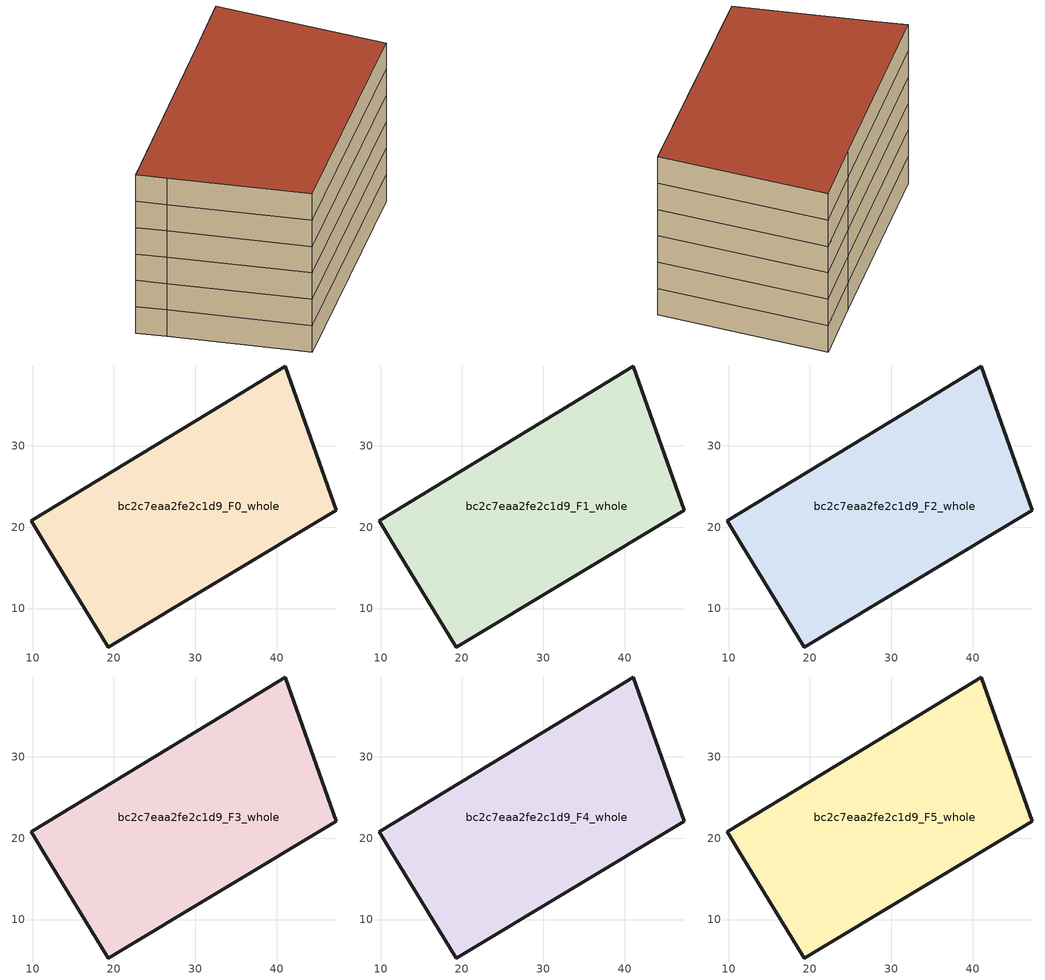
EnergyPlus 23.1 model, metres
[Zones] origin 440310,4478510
bc2c7eaa2fe2c1d9_F0_whole
 floor ground (EU_floor_Construction): 41.05,39.81 47.32,22.08 19.27,5.28 11.5,18.05 9.83,20.77 33.29,35.06 z0
 wall outside (EU_wall_Construction): 9.83,20.77 11.5,18.05 19.27,5.28 47.32,22.08 41.05,39.81 33.29,35.06 9.83,20.77 z0:3
bc2c7eaa2fe2c1d9_F1_whole
 floor to bc2c7eaa2fe2c1d9_F0_whole (EU_floor_Construction): 41.05,39.81 47.32,22.08 19.27,5.28 11.5,18.05 9.83,20.77 33.29,35.06 z3
 wall outside (EU_wall_Construction): 9.83,20.77 11.5,18.05 19.27,5.28 47.32,22.08 41.05,39.81 33.29,35.06 9.83,20.77 z3:6
bc2c7eaa2fe2c1d9_F2_whole
 floor to bc2c7eaa2fe2c1d9_F1_whole (EU_floor_Construction): 41.05,39.81 47.32,22.08 19.27,5.28 11.5,18.05 9.83,20.77 33.29,35.06 z6
 wall outside (EU_wall_Construction): 9.83,20.77 11.5,18.05 19.27,5.28 47.32,22.08 41.05,39.81 33.29,35.06 9.83,20.77 z6:9
bc2c7eaa2fe2c1d9_F3_whole
 floor to bc2c7eaa2fe2c1d9_F2_whole (EU_floor_Construction): 41.05,39.81 47.32,22.08 19.27,5.28 11.5,18.05 9.83,20.77 33.29,35.06 z9
 wall outside (EU_wall_Construction): 9.83,20.77 11.5,18.05 19.27,5.28 47.32,22.08 41.05,39.81 33.29,35.06 9.83,20.77 z9:12
bc2c7eaa2fe2c1d9_F4_whole
 floor to bc2c7eaa2fe2c1d9_F3_whole (EU_floor_Construction): 41.05,39.81 47.32,22.08 19.27,5.28 11.5,18.05 9.83,20.77 33.29,35.06 z12
 wall outside (EU_wall_Construction): 9.83,20.77 11.5,18.05 19.27,5.28 47.32,22.08 41.05,39.81 33.29,35.06 9.83,20.77 z12:15
bc2c7eaa2fe2c1d9_F5_whole
 floor to bc2c7eaa2fe2c1d9_F4_whole (EU_floor_Construction): 41.05,39.81 47.32,22.08 19.27,5.28 11.5,18.05 9.83,20.77 33.29,35.06 z15
 wall outside (EU_wall_Construction): 9.83,20.77 11.5,18.05 19.27,5.28 47.32,22.08 41.05,39.81 33.29,35.06 9.83,20.77 z15:18
 roof outside (EU_roof_Construction): 47.32,22.08 41.05,39.81 33.29,35.06 9.83,20.77 11.5,18.05 19.27,5.28 z18
[Building]
EU S2 Campaign: North Axis=0; Terrain=City; Solar Distribution=FullExterior
[Site:Location]
Madrid: Latitude=40.5; Longitude=-3.5; Time Zone=1; Elevation=609
[SizingPeriod:WeatherFileDays]
AnnualSizingPeriod: Begin Month=1; Begin Day of Month=1; End Month=12; End Day of Month=31; Day of Week for Start Day=Monday; Use Weather File Daylight Saving Period=No; Use Weather File Rain and Snow Indicators=No
[MATERIAL]
EU_InternalMass_Material: Roughness=MediumRough; Thickness=0.1; Conductivity=1; Density=1800; Specific Heat=900; Thermal Absorptance=0.9; Solar Absorptance=0.7; Visible Absorptance=0.7
[MATERIAL:NOMASS] Roughness=MediumRough; Thermal Absorptance=0.9; Solar Absorptance=0.7; Visible Absorptance=0.7
Name | Thermal Resistance
EU_wall_NoMass | 0.609216
EU_roof_NoMass | 0.513268
EU_floor_NoMass | 0.568163
[CONSTRUCTION]
EU_wall_Construction: EU_wall_NoMass
EU_roof_Construction: EU_roof_NoMass
EU_floor_Construction: EU_floor_NoMass
EU_InternalMass_Construction: EU_InternalMass_Material
[ZONE] Type=1; Multiplier=1; Ceiling Height=autocalculate; Volume=1897.66; Floor Area=autocalculate; Part of Total Floor Area=Yes
bc2c7eaa2fe2c1d9_F0_whole; bc2c7eaa2fe2c1d9_F1_whole; bc2c7eaa2fe2c1d9_F2_whole; bc2c7eaa2fe2c1d9_F3_whole; bc2c7eaa2fe2c1d9_F4_whole; bc2c7eaa2fe2c1d9_F5_whole
[INTERNALMASS] Construction=EU_InternalMass_Construction; Surface Area=632.553
Name | Zone or ZoneList
bc2c7eaa2fe2c1d9_F0_whole_EU_InternalMass | bc2c7eaa2fe2c1d9_F0_whole
bc2c7eaa2fe2c1d9_F1_whole_EU_InternalMass | bc2c7eaa2fe2c1d9_F1_whole
bc2c7eaa2fe2c1d9_F2_whole_EU_InternalMass | bc2c7eaa2fe2c1d9_F2_whole
bc2c7eaa2fe2c1d9_F3_whole_EU_InternalMass | bc2c7eaa2fe2c1d9_F3_whole
bc2c7eaa2fe2c1d9_F4_whole_EU_InternalMass | bc2c7eaa2fe2c1d9_F4_whole
bc2c7eaa2fe2c1d9_F5_whole_EU_InternalMass | bc2c7eaa2fe2c1d9_F5_whole
[OTHEREQUIPMENT] Fuel Type=Electricity; Design Level Calculation Method=Watts/Area; Power per Zone Floor Area=1; Fraction Latent=0; Fraction Radiant=0; Fraction Lost=0; Carbon Dioxide Generation Rate=0; EndUse Subcategory=EU_Step8_InternalGains
Name | Zone or ZoneList or Space or SpaceList | Schedule
EU_Step8_InternalGain_bc2c7eaa2fe2c1d9_F0_whole_f000 | bc2c7eaa2fe2c1d9_F0_whole | EU_Step8_GainSchedule_bc2c7eaa2fe2c1d9_F0_whole_f000
EU_Step8_InternalGain_bc2c7eaa2fe2c1d9_F1_whole_f000 | bc2c7eaa2fe2c1d9_F1_whole | EU_Step8_GainSchedule_bc2c7eaa2fe2c1d9_F1_whole_f000
EU_Step8_InternalGain_bc2c7eaa2fe2c1d9_F2_whole_f000 | bc2c7eaa2fe2c1d9_F2_whole | EU_Step8_GainSchedule_bc2c7eaa2fe2c1d9_F2_whole_f000
EU_Step8_InternalGain_bc2c7eaa2fe2c1d9_F3_whole_f000 | bc2c7eaa2fe2c1d9_F3_whole | EU_Step8_GainSchedule_bc2c7eaa2fe2c1d9_F3_whole_f000
EU_Step8_InternalGain_bc2c7eaa2fe2c1d9_F4_whole_f000 | bc2c7eaa2fe2c1d9_F4_whole | EU_Step8_GainSchedule_bc2c7eaa2fe2c1d9_F4_whole_f000
EU_Step8_InternalGain_bc2c7eaa2fe2c1d9_F5_whole_f000 | bc2c7eaa2fe2c1d9_F5_whole | EU_Step8_GainSchedule_bc2c7eaa2fe2c1d9_F5_whole_f000
[ZONEVENTILATION:DESIGNFLOWRATE] Schedule=EU_AlwaysOn; Design Flow Rate Calculation Method=AirChanges/Hour; Air Changes per Hour=0.752966; Ventilation Type=Natural; Fan Pressure Rise=0; Fan Total Efficiency=1; Constant Term Coefficient=1; Temperature Term Coefficient=0; Velocity Term Coefficient=0; Velocity Squared Term Coefficient=0; Minimum Indoor Temperature=-100; Maximum Indoor Temperature=100; Delta Temperature=-100; Minimum Outdoor Temperature=-100; Maximum Outdoor Temperature=100; Maximum Wind Speed=40
Name | Zone or ZoneList or Space or SpaceList
EU_ConstantAir_bc2c7eaa2fe2c1d9_F0_whole | bc2c7eaa2fe2c1d9_F0_whole
EU_ConstantAir_bc2c7eaa2fe2c1d9_F1_whole | bc2c7eaa2fe2c1d9_F1_whole
EU_ConstantAir_bc2c7eaa2fe2c1d9_F2_whole | bc2c7eaa2fe2c1d9_F2_whole
EU_ConstantAir_bc2c7eaa2fe2c1d9_F3_whole | bc2c7eaa2fe2c1d9_F3_whole
EU_ConstantAir_bc2c7eaa2fe2c1d9_F4_whole | bc2c7eaa2fe2c1d9_F4_whole
EU_ConstantAir_bc2c7eaa2fe2c1d9_F5_whole | bc2c7eaa2fe2c1d9_F5_whole
[HVACTEMPLATE:THERMOSTAT] Constant Heating Setpoint=20; Constant Cooling Setpoint=50
EU_HeatOnly_bc2c7eaa2fe2c1d9_F0_whole; EU_HeatOnly_bc2c7eaa2fe2c1d9_F1_whole; EU_HeatOnly_bc2c7eaa2fe2c1d9_F2_whole; EU_HeatOnly_bc2c7eaa2fe2c1d9_F3_whole; EU_HeatOnly_bc2c7eaa2fe2c1d9_F4_whole; EU_HeatOnly_bc2c7eaa2fe2c1d9_F5_whole
[HVACTEMPLATE:ZONE:IDEALLOADSAIRSYSTEM] System Availability Schedule=EU_AlwaysOn; Maximum Heating Supply Air Temperature=50; Minimum Cooling Supply Air Temperature=13; Maximum Heating Supply Air Humidity Ratio=0.0156; Minimum Cooling Supply Air Humidity Ratio=0.0077; Heating Limit=NoLimit; Cooling Limit=NoLimit; Heating Availability Schedule=EU_AlwaysOn; Cooling Availability Schedule=EU_CoolingOff; Dehumidification Control Type=ConstantSensibleHeatRatio; Cooling Sensible Heat Ratio=0.7; Dehumidification Setpoint=60; Humidification Control Type=None; Humidification Setpoint=30; Outdoor Air Method=None; Outdoor Air Flow Rate per Person=0.00944; Outdoor Air Flow Rate per Zone Floor Area=0; Outdoor Air Flow Rate per Zone=0; Demand Controlled Ventilation Type=None; Outdoor Air Economizer Type=NoEconomizer; Heat Recovery Type=None; Sensible Heat Recovery Effectiveness=0.7; Latent Heat Recovery Effectiveness=0.65
Name | Template Thermostat
bc2c7eaa2fe2c1d9_F0_whole | EU_HeatOnly_bc2c7eaa2fe2c1d9_F0_whole
bc2c7eaa2fe2c1d9_F1_whole | EU_HeatOnly_bc2c7eaa2fe2c1d9_F1_whole
bc2c7eaa2fe2c1d9_F2_whole | EU_HeatOnly_bc2c7eaa2fe2c1d9_F2_whole
bc2c7eaa2fe2c1d9_F3_whole | EU_HeatOnly_bc2c7eaa2fe2c1d9_F3_whole
bc2c7eaa2fe2c1d9_F4_whole | EU_HeatOnly_bc2c7eaa2fe2c1d9_F4_whole
bc2c7eaa2fe2c1d9_F5_whole | EU_HeatOnly_bc2c7eaa2fe2c1d9_F5_whole
[SIZING:ZONE] Zone Cooling Design Supply Air Temperature Input Method=SupplyAirTemperature; Zone Cooling Design Supply Air Temperature=13; Zone Heating Design Supply Air Temperature Input Method=SupplyAirTemperature; Zone Heating Design Supply Air Temperature=50; Zone Cooling Design Supply Air Humidity Ratio=0.008; Zone Heating Design Supply Air Humidity Ratio=0.008; Cooling Design Air Flow Method=DesignDay; Cooling Design Air Flow Rate=0; Cooling Minimum Air Flow per Zone Floor Area=0.000762; Cooling Minimum Air Flow=0; Cooling Minimum Air Flow Fraction=0.2; Heating Design Air Flow Method=DesignDay; Heating Design Air Flow Rate=0; Heating Maximum Air Flow per Zone Floor Area=0.002032; Heating Maximum Air Flow=0.141576; Heating Maximum Air Flow Fraction=0.3; Account for Dedicated Outdoor Air System=No; Dedicated Outdoor Air System Control Strategy=NeutralSupplyAir; Dedicated Outdoor Air Low Setpoint Temperature for Design=autosize; Dedicated Outdoor Air High Setpoint Temperature for Design=autosize; Zone Load Sizing Method=Sensible Load Only No Latent Load; Zone Latent Cooling Design Supply Air Humidity Ratio Input Method=HumidityRatioDifference; Zone Cooling Design Supply Air Humidity Ratio Difference=0.005; Zone Latent Heating Design Supply Air Humidity Ratio Input Method=HumidityRatioDifference; Zone Humidification Design Supply Air Humidity Ratio Difference=0.005
bc2c7eaa2fe2c1d9_F0_whole; bc2c7eaa2fe2c1d9_F1_whole; bc2c7eaa2fe2c1d9_F2_whole; bc2c7eaa2fe2c1d9_F3_whole; bc2c7eaa2fe2c1d9_F4_whole; bc2c7eaa2fe2c1d9_F5_whole
[SCHEDULE:CONSTANT]
Name | Hourly Value
EU_AlwaysOn | 1
EU_CoolingOff | 0
[SCHEDULE:FILE] Column Number=1; Rows to Skip at Top=0; Number of Hours of Data=8760; Column Separator=Comma; Interpolate to Timestep=No; Minutes per Item=60; Adjust Schedule for Daylight Savings=Yes
Name | File
EU_Step8_GainSchedule_bc2c7eaa2fe2c1d9_F0_whole_f000 | C:\Users\o_iseri\Desktop\OpenUBEM\openubem\outputs\eu_evidence\EU-11\ES-MAD-BERRUGUETE\idfs\bc2c7eaa2fe2c1d9\bc2c7eaa2fe2c1d9_F0_whole_f000_gain.csv
EU_Step8_GainSchedule_bc2c7eaa2fe2c1d9_F1_whole_f000 | C:\Users\o_iseri\Desktop\OpenUBEM\openubem\outputs\eu_evidence\EU-11\ES-MAD-BERRUGUETE\idfs\bc2c7eaa2fe2c1d9\bc2c7eaa2fe2c1d9_F1_whole_f000_gain.csv
EU_Step8_GainSchedule_bc2c7eaa2fe2c1d9_F2_whole_f000 | C:\Users\o_iseri\Desktop\OpenUBEM\openubem\outputs\eu_evidence\EU-11\ES-MAD-BERRUGUETE\idfs\bc2c7eaa2fe2c1d9\bc2c7eaa2fe2c1d9_F2_whole_f000_gain.csv
EU_Step8_GainSchedule_bc2c7eaa2fe2c1d9_F3_whole_f000 | C:\Users\o_iseri\Desktop\OpenUBEM\openubem\outputs\eu_evidence\EU-11\ES-MAD-BERRUGUETE\idfs\bc2c7eaa2fe2c1d9\bc2c7eaa2fe2c1d9_F3_whole_f000_gain.csv
EU_Step8_GainSchedule_bc2c7eaa2fe2c1d9_F4_whole_f000 | C:\Users\o_iseri\Desktop\OpenUBEM\openubem\outputs\eu_evidence\EU-11\ES-MAD-BERRUGUETE\idfs\bc2c7eaa2fe2c1d9\bc2c7eaa2fe2c1d9_F4_whole_f000_gain.csv
EU_Step8_GainSchedule_bc2c7eaa2fe2c1d9_F5_whole_f000 | C:\Users\o_iseri\Desktop\OpenUBEM\openubem\outputs\eu_evidence\EU-11\ES-MAD-BERRUGUETE\idfs\bc2c7eaa2fe2c1d9\bc2c7eaa2fe2c1d9_F5_whole_f000_gain.csv
